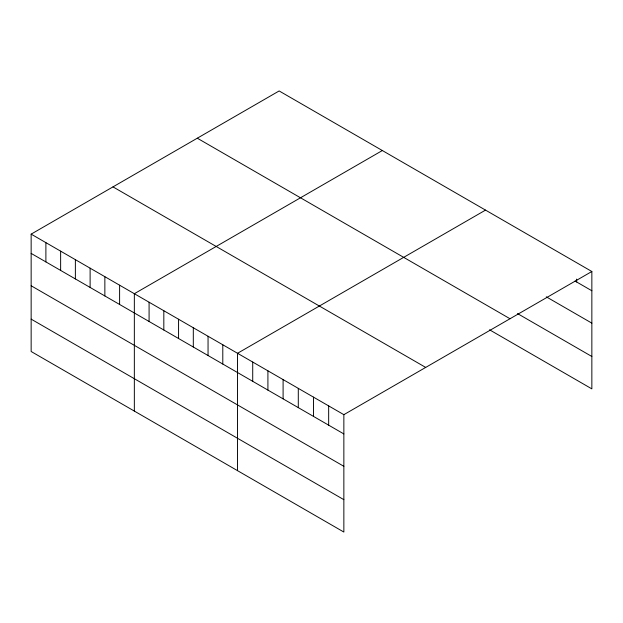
<?xml version="1.0" encoding="UTF-8"?>
<svg xmlns="http://www.w3.org/2000/svg" width="623" height="623" viewBox="0 0 623 623"><rect width="100%" height="100%" fill="white"/><g stroke="black" fill="none" stroke-linecap="round" stroke-linejoin="round"><path stroke-width="0.93" d="M31.15 234.131L343.857 414.669L343.857 532.05L31.15 351.504L31.15 234.131L279.143 90.95L591.85 271.496L591.85 388.869L489.53 329.793M382.335 150.532L134.342 293.713L134.342 411.087M485.527 210.107L237.534 353.288L237.534 470.661M343.857 414.669L591.85 271.496M575.06 281.066L591.85 290.754M546.285 296.828L591.85 323.135M517.503 313.571L591.85 356.488M197.304 138.205L510.011 318.742M112.989 186.884L425.696 367.422M31.15 253.397L343.857 433.935M31.15 285.77L343.857 466.308M31.15 319.132L343.857 499.669M576.664 279.096L576.664 281.985M328.664 405.9L328.664 425.166M313.478 397.131L313.478 416.398M298.292 388.363L298.292 407.629M283.099 379.594L283.099 398.86M267.913 370.825L267.913 390.091M252.72 362.056L252.72 381.323M222.793 344.776L222.793 364.042M208.051 336.264L208.051 355.531M193.309 327.753L193.309 347.019M178.567 319.241L178.567 338.507M163.826 310.729L163.826 329.995M149.084 302.225L149.084 321.484M119.6 285.202L119.6 304.46M104.859 276.69L104.859 295.948M90.117 268.178L90.117 287.437M75.375 259.666L75.375 278.933M60.633 251.155L60.633 270.421M45.892 242.643L45.892 261.909"/></g></svg>
